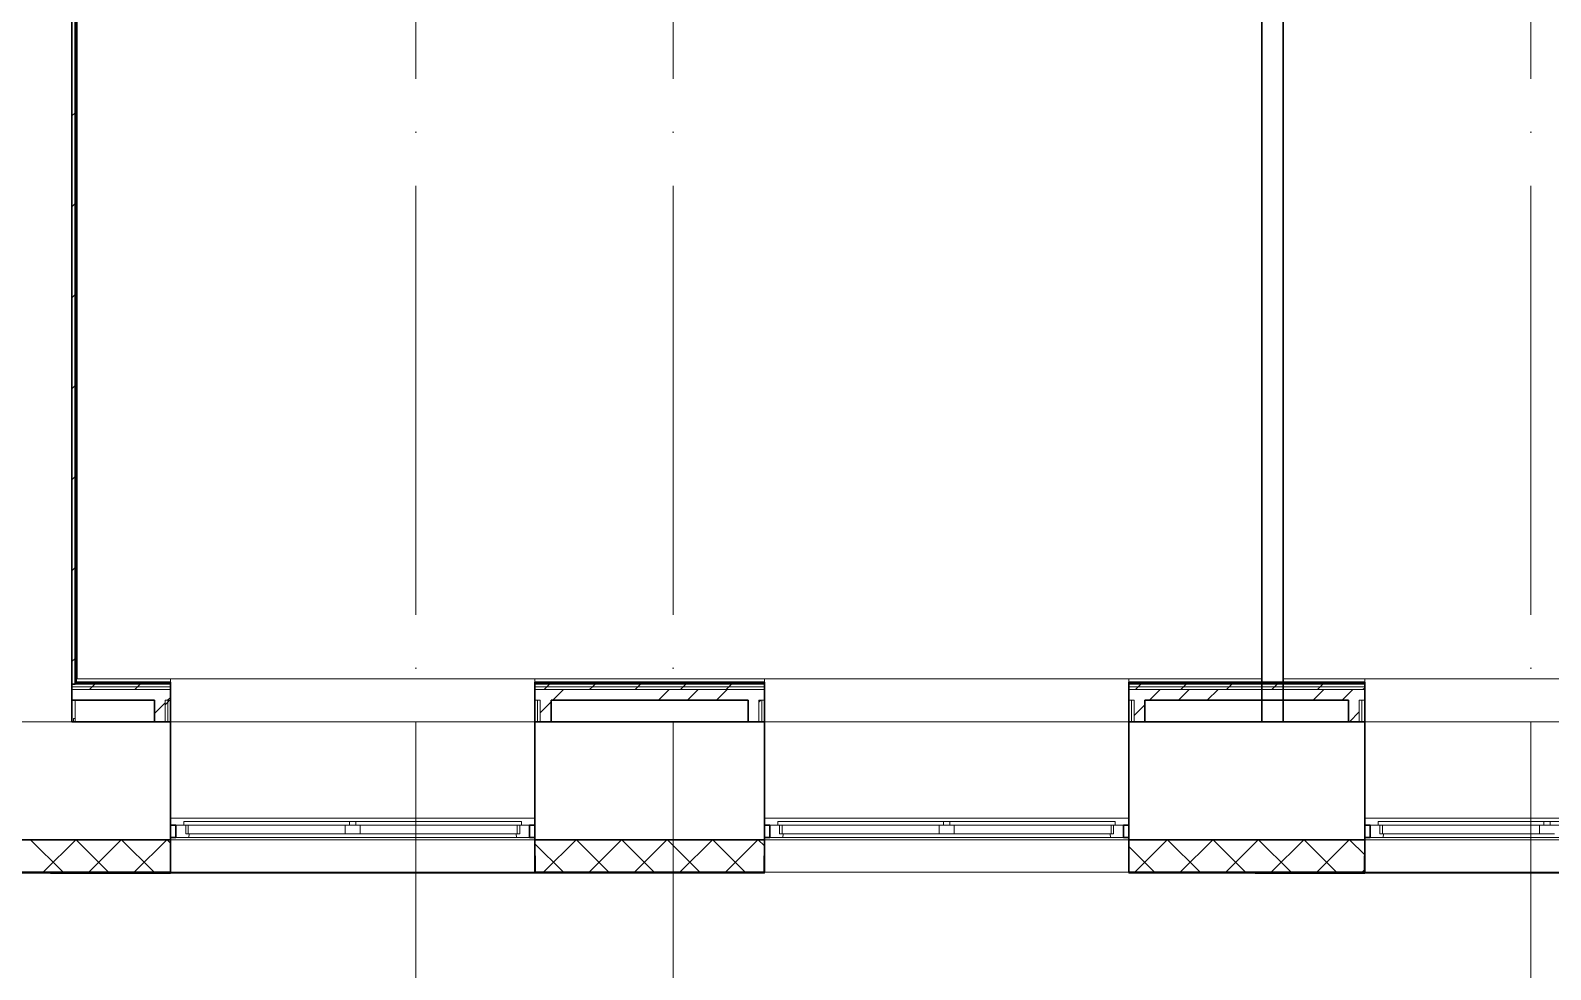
# Model space of a CAD drawing. Header units: millimetres. Extents: x -88595 to 880822, y -1054509 to -148035.
# Drawn here: x 282365 to 289455, y -284008 to -279627 of the extents above; entities that cross this region are included whole.
import ezdxf

# ---------------------------------------------------------------- set-up
doc = ezdxf.new("R2010")
doc.units = ezdxf.units.MM
doc.linetypes.add('ADSK_Линия сетки', pattern=[25, 20, -2.5, 0, -2.5])
for name, color, linetype, lineweight in [('_ Окна', 7, 'Continuous', 30), ('Оборудование', 7, 'Continuous', 18), ('Ограждение', 7, 'Continuous', 9), ('Окна', 7, 'Continuous', 9), ('Оси', 7, 'Continuous', 9), ('Стены внутренние', 7, 'Continuous', 18), ('Стены наружные', 7, 'Continuous', 18), ('Стены штриховка', 7, 'Continuous', 9)]:
    doc.layers.add(name, color=color, linetype=linetype, lineweight=lineweight)

# ---------------------------------------------------------------- blocks, each defined once
blk = doc.blocks.new('2 этаж')
at = {"layer": '_ Окна'}
for p, q in [((312377.5, 644474.5), (312352.5, 644474.5)), ((312377.5, 644416.5), (312377.5, 644474.5)), ((314052.5, 644474.5), (314027.5, 644474.5)), ((314027.5, 644474.5), (314027.5, 644416.5)), ((315147.5, 644474.5), (315122.5, 644474.5)), ((315147.5, 644416.5), (315147.5, 644474.5)), ((316822.5, 644474.5), (316797.5, 644474.5)), ((316797.5, 644474.5), (316797.5, 644416.5)), ((317947.5, 644474.5), (317922.5, 644474.5)), ((317947.5, 644416.5), (317947.5, 644474.5)), ((312352.5, 644416.5), (312377.5, 644416.5)), ((314027.5, 644416.5), (314052.5, 644416.5)), ((315122.5, 644416.5), (315147.5, 644416.5)), ((316797.5, 644416.5), (316822.5, 644416.5)), ((317922.5, 644416.5), (317947.5, 644416.5))]:
    blk.add_line(p, q, dxfattribs=at)
at = {"layer": '_ Окна', "lineweight": 18}
for p, q in [((312415.5, 644474.5), (312377.5, 644474.5)), ((312377.5, 644474.5), (312377.5, 644416.5)), ((312423.5, 644433.5), (312423.5, 644474.5)), ((313981.5, 644474.5), (313981.5, 644433.5)), ((314027.5, 644474.5), (313989.5, 644474.5)), ((314027.5, 644416.5), (314027.5, 644474.5)), ((315185.5, 644474.5), (315147.5, 644474.5)), ((315147.5, 644474.5), (315147.5, 644416.5)), ((315193.5, 644433.5), (315193.5, 644474.5)), ((316751.5, 644474.5), (316751.5, 644433.5)), ((316797.5, 644474.5), (316759.5, 644474.5)), ((316797.5, 644416.5), (316797.5, 644474.5)), ((317985.5, 644474.5), (317947.5, 644474.5)), ((317947.5, 644474.5), (317947.5, 644416.5)), ((317993.5, 644433.5), (317993.5, 644474.5)), ((312377.5, 644416.5), (312436.9, 644416.5)), ((312435.5, 644433.5), (312423.5, 644433.5)), ((312436.9, 644416.5), (312441.5, 644433.5)), ((313963.5, 644433.5), (313968.1, 644416.5)), ((313968.1, 644416.5), (314027.5, 644416.5)), ((313981.5, 644433.5), (313969.5, 644433.5)), ((315147.5, 644416.5), (315206.9, 644416.5)), ((315205.5, 644433.5), (315193.5, 644433.5)), ((315206.9, 644416.5), (315211.5, 644433.5)), ((316733.5, 644433.5), (316738.1, 644416.5)), ((316738.1, 644416.5), (316797.5, 644416.5)), ((316751.5, 644433.5), (316739.5, 644433.5)), ((317947.5, 644416.5), (318006.9, 644416.5)), ((318005.5, 644433.5), (317993.5, 644433.5)), ((318006.9, 644416.5), (318011.5, 644433.5))]:
    blk.add_line(p, q, dxfattribs=at)
at = {"layer": 'Ограждение'}
for p, q in [((311917.5, 645156.5), (311917.5, 650361.5)), ((311912.5, 645156.5), (317442.5, 645156.5)), ((312352.5, 645141.5), (312352.5, 645156.5)), ((312352.5, 645156.5), (314052.5, 645156.5)), ((314052.5, 645156.5), (314052.5, 645141.5)), ((315122.5, 645141.5), (315122.5, 645156.5)), ((315122.5, 645156.5), (316822.5, 645156.5)), ((316822.5, 645156.5), (316822.5, 645141.5)), ((317542.5, 645156.5), (322522.5, 645156.5)), ((317922.5, 645141.5), (317922.5, 645156.5)), ((317922.5, 645156.5), (319622.5, 645156.5)), ((311907.5, 644956.5), (311907.5, 645056.5)), ((312352.5, 644956.5), (314052.5, 644956.5)), ((315122.5, 644956.5), (316822.5, 644956.5)), ((317922.5, 644956.5), (319622.5, 644956.5)), ((312352.5, 644506.5), (314052.5, 644506.5)), ((315122.5, 644506.5), (316822.5, 644506.5)), ((317922.5, 644506.5), (319622.5, 644506.5))]:
    blk.add_line(p, q, dxfattribs=at)
at = {"layer": 'Окна'}
for p, q in [((312415.5, 644491.5), (313187.5, 644491.5)), ((312415.5, 644474.5), (312415.5, 644491.5)), ((313187.5, 644474.5), (312415.5, 644474.5)), ((312435.5, 644433.5), (312435.5, 644474.5)), ((313167.5, 644474.5), (313167.5, 644433.5)), ((313187.5, 644491.5), (313217.5, 644491.5)), ((313187.5, 644491.5), (313187.5, 644474.5)), ((313217.5, 644474.5), (313187.5, 644474.5)), ((313217.5, 644491.5), (313989.5, 644491.5)), ((313217.5, 644474.5), (313217.5, 644491.5)), ((313989.5, 644474.5), (313217.5, 644474.5)), ((313237.5, 644433.5), (313237.5, 644474.5)), ((313969.5, 644474.5), (313969.5, 644433.5)), ((313989.5, 644491.5), (313989.5, 644474.5)), ((315185.5, 644491.5), (315957.5, 644491.5)), ((315185.5, 644474.5), (315185.5, 644491.5)), ((315957.5, 644474.5), (315185.5, 644474.5)), ((315205.5, 644433.5), (315205.5, 644474.5)), ((315937.5, 644474.5), (315937.5, 644433.5)), ((315957.5, 644491.5), (315987.5, 644491.5)), ((315957.5, 644491.5), (315957.5, 644474.5)), ((315987.5, 644474.5), (315957.5, 644474.5)), ((315987.5, 644491.5), (316759.5, 644491.5)), ((315987.5, 644474.5), (315987.5, 644491.5)), ((316759.5, 644474.5), (315987.5, 644474.5)), ((316007.5, 644433.5), (316007.5, 644474.5)), ((316739.5, 644474.5), (316739.5, 644433.5)), ((316759.5, 644491.5), (316759.5, 644474.5)), ((317985.5, 644491.5), (318757.5, 644491.5)), ((317985.5, 644474.5), (317985.5, 644491.5)), ((318757.5, 644474.5), (317985.5, 644474.5)), ((318005.5, 644433.5), (318005.5, 644474.5)), ((318737.5, 644474.5), (318737.5, 644433.5)), ((318757.5, 644491.5), (318787.5, 644491.5)), ((318757.5, 644491.5), (318757.5, 644474.5)), ((318787.5, 644474.5), (318757.5, 644474.5)), ((318787.5, 644491.5), (319559.5, 644491.5)), ((318787.5, 644474.5), (318787.5, 644491.5)), ((319559.5, 644474.5), (318787.5, 644474.5)), ((313167.5, 644433.5), (312435.5, 644433.5)), ((312436.9, 644416.5), (313968.1, 644416.5)), ((313237.5, 644433.5), (313167.5, 644433.5)), ((313969.5, 644433.5), (313237.5, 644433.5)), ((315937.5, 644433.5), (315205.5, 644433.5)), ((315206.9, 644416.5), (316738.1, 644416.5)), ((316007.5, 644433.5), (315937.5, 644433.5)), ((316739.5, 644433.5), (316007.5, 644433.5)), ((318737.5, 644433.5), (318005.5, 644433.5)), ((318006.9, 644416.5), (319538.1, 644416.5)), ((318807.5, 644433.5), (318737.5, 644433.5))]:
    blk.add_line(p, q, dxfattribs=at)
at = {"layer": 'Оси', "linetype": 'ADSK_Линия сетки', "ltscale": 100}
for p, q in [((313497.5, 662456.5), (313497.5, 631330.4)), ((314697.5, 662456.5), (314697.5, 631330.4)), ((318697.5, 662456.5), (318697.5, 632600.4)), ((364564.8, 644956.5), (287625.2, 644956.5))]:
    blk.add_line(p, q, dxfattribs=at)
at = {"layer": 'Стены внутренние', "lineweight": 30}
for p, q in [((311892.5, 644956.5), (311892.5, 645056.5)), ((312277.5, 644956.5), (311892.5, 644956.5)), ((312352.5, 644254.5), (312352.5, 644956.5)), ((314052.5, 644956.5), (314052.5, 644254.5)), ((315047.5, 644956.5), (314127.5, 644956.5)), ((315122.5, 644254.5), (315122.5, 644956.5)), ((316822.5, 644956.5), (316822.5, 644254.5)), ((317847.5, 644956.5), (316897.5, 644956.5)), ((317922.5, 644254.5), (317922.5, 644956.5)), ((311232.5, 644406.5), (312352.5, 644406.5)), ((314052.5, 644406.5), (315122.5, 644406.5)), ((316822.5, 644406.5), (317922.5, 644406.5)), ((311232.5, 644254.5), (312352.5, 644254.5)), ((314052.5, 644254.5), (315122.5, 644254.5)), ((316822.5, 644254.5), (317922.5, 644254.5))]:
    blk.add_line(p, q, dxfattribs=at)
at = {"layer": 'Стены внутренние', "linetype": 'Continuous', "lineweight": 9}
for p, q in [((311850.1, 644256.5), (311700.1, 644406.5)), ((311760.7, 644256.5), (311910.7, 644406.5)), ((312062.2, 644256.5), (311912.2, 644406.5)), ((311972.8, 644256.5), (312122.8, 644406.5)), ((312274.4, 644256.5), (312124.4, 644406.5)), ((312184.9, 644256.5), (312334.9, 644406.5)), ((312352.5, 644390.5), (312336.5, 644406.5)), ((314183.6, 644256.5), (314052.5, 644387.6)), ((314094.1, 644256.5), (314244.1, 644406.5)), ((314395.7, 644256.5), (314245.7, 644406.5)), ((314306.2, 644256.5), (314456.2, 644406.5)), ((314607.8, 644256.5), (314457.8, 644406.5)), ((314518.4, 644256.5), (314668.4, 644406.5)), ((314820, 644256.5), (314670, 644406.5)), ((314730.5, 644256.5), (314880.5, 644406.5)), ((315032.1, 644256.5), (314882.1, 644406.5)), ((314942.6, 644256.5), (315092.6, 644406.5)), ((315122.5, 644378.2), (315094.2, 644406.5)), ((316851.8, 644256.5), (317001.8, 644406.5)), ((317153.4, 644256.5), (317003.4, 644406.5)), ((317064, 644256.5), (317214, 644406.5)), ((317365.5, 644256.5), (317215.5, 644406.5)), ((317276.1, 644256.5), (317426.1, 644406.5)), ((317577.7, 644256.5), (317427.7, 644406.5)), ((317488.2, 644256.5), (317638.2, 644406.5)), ((317789.8, 644256.5), (317639.8, 644406.5)), ((317700.3, 644256.5), (317850.3, 644406.5)), ((317922.5, 644335.9), (317851.9, 644406.5)), ((316941.3, 644256.5), (316822.5, 644375.3)), ((314123.4, 644256.5), (314122.2, 644254.5)), ((314378.7, 644254.5), (314377.6, 644256.5)), ((314965.3, 644254.5), (314964.2, 644256.5)), ((316939, 644256.5), (316937.9, 644254.5)), ((317780.9, 644254.5), (317779.8, 644256.5)), ((317912.5, 644256.5), (317920.5, 644264.5))]:
    blk.add_line(p, q, dxfattribs=at)
at = {"layer": 'Стены внутренние'}
for p, q in [((314052.5, 644406.5), (312352.5, 644406.5)), ((316822.5, 644406.5), (315122.5, 644406.5)), ((319622.5, 644406.5), (317922.5, 644406.5)), ((316822.5, 644254.5), (315122.5, 644254.5))]:
    blk.add_line(p, q, dxfattribs=at)
at = {"layer": 'Стены наружные', "lineweight": 30}
for p, q in [((317442.5, 651121.5), (317442.5, 644956.5)), ((317542.5, 644956.5), (317542.5, 651121.5)), ((311892.5, 650506.5), (311892.5, 645056.5)), ((311907.5, 645136.5), (311907.5, 650371.5)), ((311912.5, 645141.5), (311912.5, 650366.5)), ((311892.5, 645131.5), (311907.5, 645131.5)), ((312352.5, 645141.5), (311912.5, 645141.5)), ((312352.5, 644956.5), (312352.5, 645141.5)), ((314052.5, 645141.5), (314052.5, 644956.5)), ((315122.5, 645141.5), (314052.5, 645141.5)), ((315122.5, 644956.5), (315122.5, 645141.5)), ((316822.5, 645141.5), (316822.5, 644956.5)), ((317922.5, 645141.5), (316822.5, 645141.5)), ((317922.5, 644956.5), (317922.5, 645141.5)), ((311892.5, 645056.5), (312277.5, 645056.5)), ((312277.5, 645056.5), (312277.5, 644956.5)), ((314127.5, 645056.5), (315047.5, 645056.5)), ((314127.5, 644956.5), (314127.5, 645056.5)), ((315047.5, 645056.5), (315047.5, 644956.5)), ((316897.5, 645056.5), (317847.5, 645056.5)), ((316897.5, 644956.5), (316897.5, 645056.5)), ((317847.5, 645056.5), (317847.5, 644956.5)), ((312277.5, 644956.5), (312352.5, 644956.5)), ((314052.5, 644956.5), (314127.5, 644956.5)), ((315047.5, 644956.5), (315122.5, 644956.5)), ((316822.5, 644956.5), (316897.5, 644956.5)), ((317442.5, 644956.5), (317542.5, 644956.5)), ((317847.5, 644956.5), (317922.5, 644956.5)), ((311792.5, 644254.5), (311792.5, 644249.5)), ((311792.5, 644249.5), (312352.5, 644249.5)), ((312352.5, 644249.5), (312352.5, 644254.5)), ((317412.5, 644254.5), (317412.5, 644249.5)), ((317412.5, 644249.5), (317922.5, 644249.5)), ((317922.5, 644249.5), (317922.5, 644254.5))]:
    blk.add_line(p, q, dxfattribs=at)
at = {"layer": 'Стены наружные', "linetype": 'Continuous', "lineweight": 9}
for p, q in [((311907.5, 648151), (311912.5, 648156)), ((311907.5, 648080.3), (311912.5, 648085.3)), ((311907.5, 648009.6), (311912.5, 648014.6)), ((311907.5, 647938.9), (311912.5, 647943.9)), ((311907.5, 647868.2), (311912.5, 647873.2)), ((311892.5, 647782.5), (311907.5, 647797.5)), ((311907.5, 647797.5), (311912.5, 647802.5)), ((311907.5, 647726.8), (311912.5, 647731.8)), ((311907.5, 647656), (311912.5, 647661)), ((311907.5, 647585.3), (311912.5, 647590.3)), ((311907.5, 647514.6), (311912.5, 647519.6)), ((311907.5, 647443.9), (311912.5, 647448.9)), ((311892.5, 647358.2), (311907.5, 647373.2)), ((311907.5, 647373.2), (311912.5, 647378.2)), ((311907.5, 647302.5), (311912.5, 647307.5)), ((311907.5, 647231.8), (311912.5, 647236.8)), ((311907.5, 647161.1), (311912.5, 647166.1)), ((311907.5, 647090.4), (311912.5, 647095.4)), ((311907.5, 647019.7), (311912.5, 647024.7)), ((311892.5, 646933.9), (311907.5, 646948.9)), ((311907.5, 646948.9), (311912.5, 646953.9)), ((311907.5, 646878.2), (311912.5, 646883.2)), ((311907.5, 646807.5), (311912.5, 646812.5)), ((311907.5, 646736.8), (311912.5, 646741.8)), ((311907.5, 646666.1), (311912.5, 646671.1)), ((311907.5, 646595.4), (311912.5, 646600.4)), ((311892.5, 646509.7), (311907.5, 646524.7)), ((311907.5, 646524.7), (311912.5, 646529.7)), ((311907.5, 646454), (311912.5, 646459)), ((311907.5, 646383.3), (311912.5, 646388.3)), ((311907.5, 646312.5), (311912.5, 646317.5)), ((311907.5, 646241.8), (311912.5, 646246.8)), ((311907.5, 646171.1), (311912.5, 646176.1)), ((311892.5, 646085.4), (311907.5, 646100.4)), ((311907.5, 646100.4), (311912.5, 646105.4)), ((311907.5, 646029.7), (311912.5, 646034.7)), ((311907.5, 645959), (311912.5, 645964)), ((311907.5, 645888.3), (311912.5, 645893.3)), ((311907.5, 645817.6), (311912.5, 645822.6)), ((311907.5, 645746.9), (311912.5, 645751.9)), ((311892.5, 645661.1), (311907.5, 645676.1)), ((311907.5, 645676.1), (311912.5, 645681.1)), ((311907.5, 645605.4), (311912.5, 645610.4)), ((311907.5, 645534.7), (311912.5, 645539.7)), ((311907.5, 645464), (311912.5, 645469)), ((311907.5, 645393.3), (311912.5, 645398.3)), ((311907.5, 645322.6), (311912.5, 645327.6)), ((311892.5, 645236.9), (311907.5, 645251.9)), ((311907.5, 645251.9), (311912.5, 645256.9)), ((311907.5, 645181.2), (311912.5, 645186.2)), ((311892.5, 645103.7), (311895.3, 645106.5)), ((311933.5, 645136.5), (311938.5, 645141.5)), ((311974.3, 645106.5), (311986.8, 645119)), ((311986.8, 645119), (311999.3, 645131.5)), ((312004.3, 645136.5), (312009.3, 645141.5)), ((312075, 645136.5), (312080, 645141.5)), ((312145.7, 645136.5), (312150.7, 645141.5)), ((312186.4, 645106.5), (312198.9, 645119)), ((312198.9, 645119), (312211.4, 645131.5)), ((312211.4, 645131.5), (312216.4, 645136.5)), ((312216.4, 645136.5), (312221.4, 645141.5)), ((312287.1, 645136.5), (312292.1, 645141.5)), ((314054.9, 645136.5), (314059.9, 645141.5)), ((314095.6, 645106.5), (314108.1, 645119)), ((314108.1, 645119), (314120.6, 645131.5)), ((314125.6, 645136.5), (314130.6, 645141.5)), ((314135.3, 645056.5), (314185.3, 645106.5)), ((314196.3, 645136.5), (314201.3, 645141.5)), ((314267, 645136.5), (314272, 645141.5)), ((314307.7, 645106.5), (314320.2, 645119)), ((314320.2, 645119), (314332.7, 645131.5)), ((314332.7, 645131.5), (314337.7, 645136.5)), ((314337.7, 645136.5), (314342.7, 645141.5)), ((314408.4, 645136.5), (314413.4, 645141.5)), ((314479.1, 645136.5), (314484.1, 645141.5)), ((314519.8, 645106.5), (314532.3, 645119)), ((314532.3, 645119), (314544.8, 645131.5)), ((314549.8, 645136.5), (314554.8, 645141.5)), ((314620.6, 645136.5), (314625.6, 645141.5)), ((314628.7, 645056.5), (314678.7, 645106.5)), ((314691.3, 645136.5), (314696.3, 645141.5)), ((314732, 645106.5), (314744.5, 645119)), ((314744.5, 645119), (314757, 645131.5)), ((314757, 645131.5), (314762, 645136.5)), ((314762, 645136.5), (314767, 645141.5)), ((314763.6, 645056.5), (314813.6, 645106.5)), ((314832.7, 645136.5), (314837.7, 645141.5)), ((314898.6, 645056.5), (314948.6, 645106.5)), ((314903.4, 645136.5), (314908.4, 645141.5)), ((314944.1, 645106.5), (314956.6, 645119)), ((314956.6, 645119), (314969.1, 645131.5)), ((314974.1, 645136.5), (314979.1, 645141.5)), ((315044.8, 645136.5), (315049.8, 645141.5)), ((315115.5, 645136.5), (315120.5, 645141.5)), ((316853.3, 645106.5), (316865.8, 645119)), ((316865.8, 645119), (316878.3, 645131.5)), ((316878.3, 645131.5), (316883.3, 645136.5)), ((316883.3, 645136.5), (316888.3, 645141.5)), ((316918.7, 645056.5), (316968.7, 645106.5)), ((316954, 645136.5), (316959, 645141.5)), ((317024.7, 645136.5), (317029.7, 645141.5)), ((317053.6, 645056.5), (317103.6, 645106.5)), ((317065.4, 645106.5), (317077.9, 645119)), ((317077.9, 645119), (317090.4, 645131.5)), ((317095.4, 645136.5), (317100.4, 645141.5)), ((317166.1, 645136.5), (317171.1, 645141.5)), ((317188.5, 645056.5), (317238.5, 645106.5)), ((317236.8, 645136.5), (317241.8, 645141.5)), ((317277.6, 645106.5), (317290.1, 645119)), ((317290.1, 645119), (317302.6, 645131.5)), ((317302.6, 645131.5), (317307.6, 645136.5)), ((317307.6, 645136.5), (317312.6, 645141.5)), ((317378.3, 645136.5), (317383.3, 645141.5)), ((317449, 645136.5), (317454, 645141.5)), ((317489.7, 645106.5), (317502.2, 645119)), ((317502.2, 645119), (317514.7, 645131.5)), ((317519.7, 645136.5), (317524.7, 645141.5)), ((317590.4, 645136.5), (317595.4, 645141.5)), ((317661.1, 645136.5), (317666.1, 645141.5)), ((317682, 645056.5), (317732, 645106.5)), ((317701.8, 645106.5), (317714.3, 645119)), ((317714.3, 645119), (317726.8, 645131.5)), ((317726.8, 645131.5), (317731.8, 645136.5)), ((317731.8, 645136.5), (317736.8, 645141.5)), ((317802.5, 645136.5), (317807.5, 645141.5)), ((317816.9, 645056.5), (317866.9, 645106.5)), ((317873.2, 645136.5), (317878.2, 645141.5)), ((317914, 645106.5), (317922.5, 645115.1)), ((312277.5, 644995.3), (312327.5, 645045.3)), ((312327.5, 645035.5), (312340, 645048)), ((312338.7, 645056.5), (312352.5, 645070.3)), ((312340, 645048), (312348.5, 645056.5)), ((314077.5, 644998.7), (314127.5, 645048.7)), ((315097.5, 645047.8), (315106.2, 645056.5)), ((316847.5, 644985.3), (316897.5, 645035.3)), ((317851.9, 644956.5), (317897.5, 645002.1)), ((317783.8, 644249.5), (317780.9, 644254.5))]:
    blk.add_line(p, q, dxfattribs=at)
at = {"layer": 'Стены наружные'}
for p, q in [((311900, 644971.5), (311907.5, 644971.5)), ((311900, 644956.5), (311900, 644971.5)), ((311792.5, 644249.5), (311232.5, 644249.5)), ((312352.5, 644254.5), (314052.5, 644254.5)), ((315122.5, 644249.5), (312352.5, 644249.5)), ((314052.5, 644249.5), (314052.5, 644254.5)), ((314576.7, 644249.5), (314576.7, 644254.5)), ((314587.5, 644249.5), (314587.5, 644254.5)), ((315122.5, 644249.5), (315122.5, 644254.5)), ((316822.5, 644249.5), (316822.5, 644254.5)), ((317412.5, 644249.5), (316822.5, 644249.5)), ((317922.5, 644254.5), (319622.5, 644254.5)), ((320187.5, 644249.5), (317922.5, 644249.5))]:
    blk.add_line(p, q, dxfattribs=at)
at = {"layer": 'Стены штриховка'}
for p, q in [((311892.5, 645119), (312352.5, 645119)), ((311892.5, 645106.5), (312352.5, 645106.5)), ((312352.5, 645136.5), (311907.5, 645136.5)), ((311907.5, 645131.5), (312352.5, 645131.5)), ((315122.5, 645136.5), (314052.5, 645136.5)), ((314052.5, 645131.5), (315122.5, 645131.5)), ((314052.5, 645119), (315122.5, 645119)), ((314052.5, 645106.5), (315122.5, 645106.5)), ((317922.5, 645136.5), (316822.5, 645136.5)), ((316822.5, 645131.5), (317922.5, 645131.5)), ((316822.5, 645119), (317922.5, 645119)), ((316822.5, 645106.5), (317922.5, 645106.5)), ((312352.5, 645056.5), (312327.5, 645056.5)), ((312327.5, 645056.5), (312327.5, 644956.5)), ((312340, 645056.5), (312340, 644956.5)), ((314077.5, 645056.5), (314052.5, 645056.5)), ((314065, 645056.5), (314065, 644956.5)), ((314077.5, 645056.5), (314077.5, 644956.5)), ((315122.5, 645056.5), (315097.5, 645056.5)), ((315097.5, 645056.5), (315097.5, 644956.5)), ((315110, 645056.5), (315110, 644956.5)), ((316847.5, 645056.5), (316822.5, 645056.5)), ((316835, 645056.5), (316835, 644956.5)), ((316847.5, 645056.5), (316847.5, 644956.5)), ((317922.5, 645056.5), (317897.5, 645056.5)), ((317897.5, 645056.5), (317897.5, 644956.5)), ((317910, 645056.5), (317910, 644956.5)), ((312352.5, 644330.5), (312350.5, 644330.5)), ((312350.5, 644256.5), (312350.5, 644330.5)), ((314054.5, 644330.5), (314052.5, 644330.5)), ((314054.5, 644330.5), (314054.5, 644256.5)), ((315122.5, 644330.5), (315120.5, 644330.5)), ((315120.5, 644256.5), (315120.5, 644330.5)), ((316824.5, 644330.5), (316822.5, 644330.5)), ((316824.5, 644330.5), (316824.5, 644256.5)), ((317922.5, 644330.5), (317920.5, 644330.5)), ((317920.5, 644256.5), (317920.5, 644330.5)), ((311234.5, 644256.5), (312350.5, 644256.5)), ((314054.5, 644256.5), (315120.5, 644256.5)), ((316824.5, 644256.5), (317920.5, 644256.5))]:
    blk.add_line(p, q, dxfattribs=at)

msp = doc.modelspace()

# ---------------------------------------------------------------- block references
at = {"layer": 'Оборудование', "color": 5, "true_color": 0x0000ff}
msp.add_blockref('2 этаж', (-29334.2, -927808.4), dxfattribs=at)

doc.saveas('drawing.dxf')
